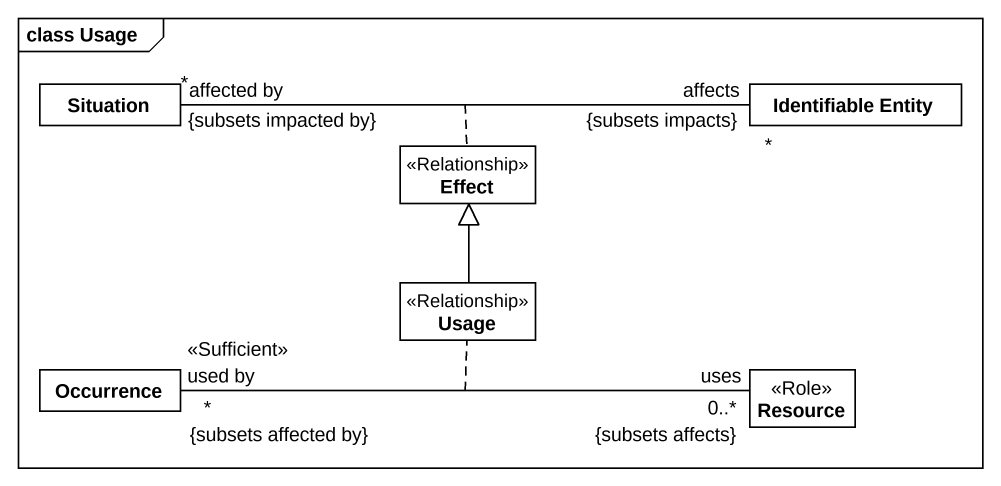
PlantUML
@startuml
mainframe class Usage
hide circle
hide empty members
class Situation
class "Identifiable Entity" as Identifiable_Entity
class Effect <<Relationship>>
class Usage <<Relationship>>
class Occurrence
class Resource <<Role>>
Situation "affected by\n*\n{subsets impacted by}" -right- "affects\n*\n{subsets impacts}" Identifiable_Entity
(Situation, Identifiable_Entity) .. Effect
Usage -up-|> Effect
Occurrence "used by\n<<Sufficient>>\n*\n{subsets affected by}" -right- "uses\n0..*\n{subsets affects}" Resource
(Occurrence, Resource) .. Usage
@enduml
